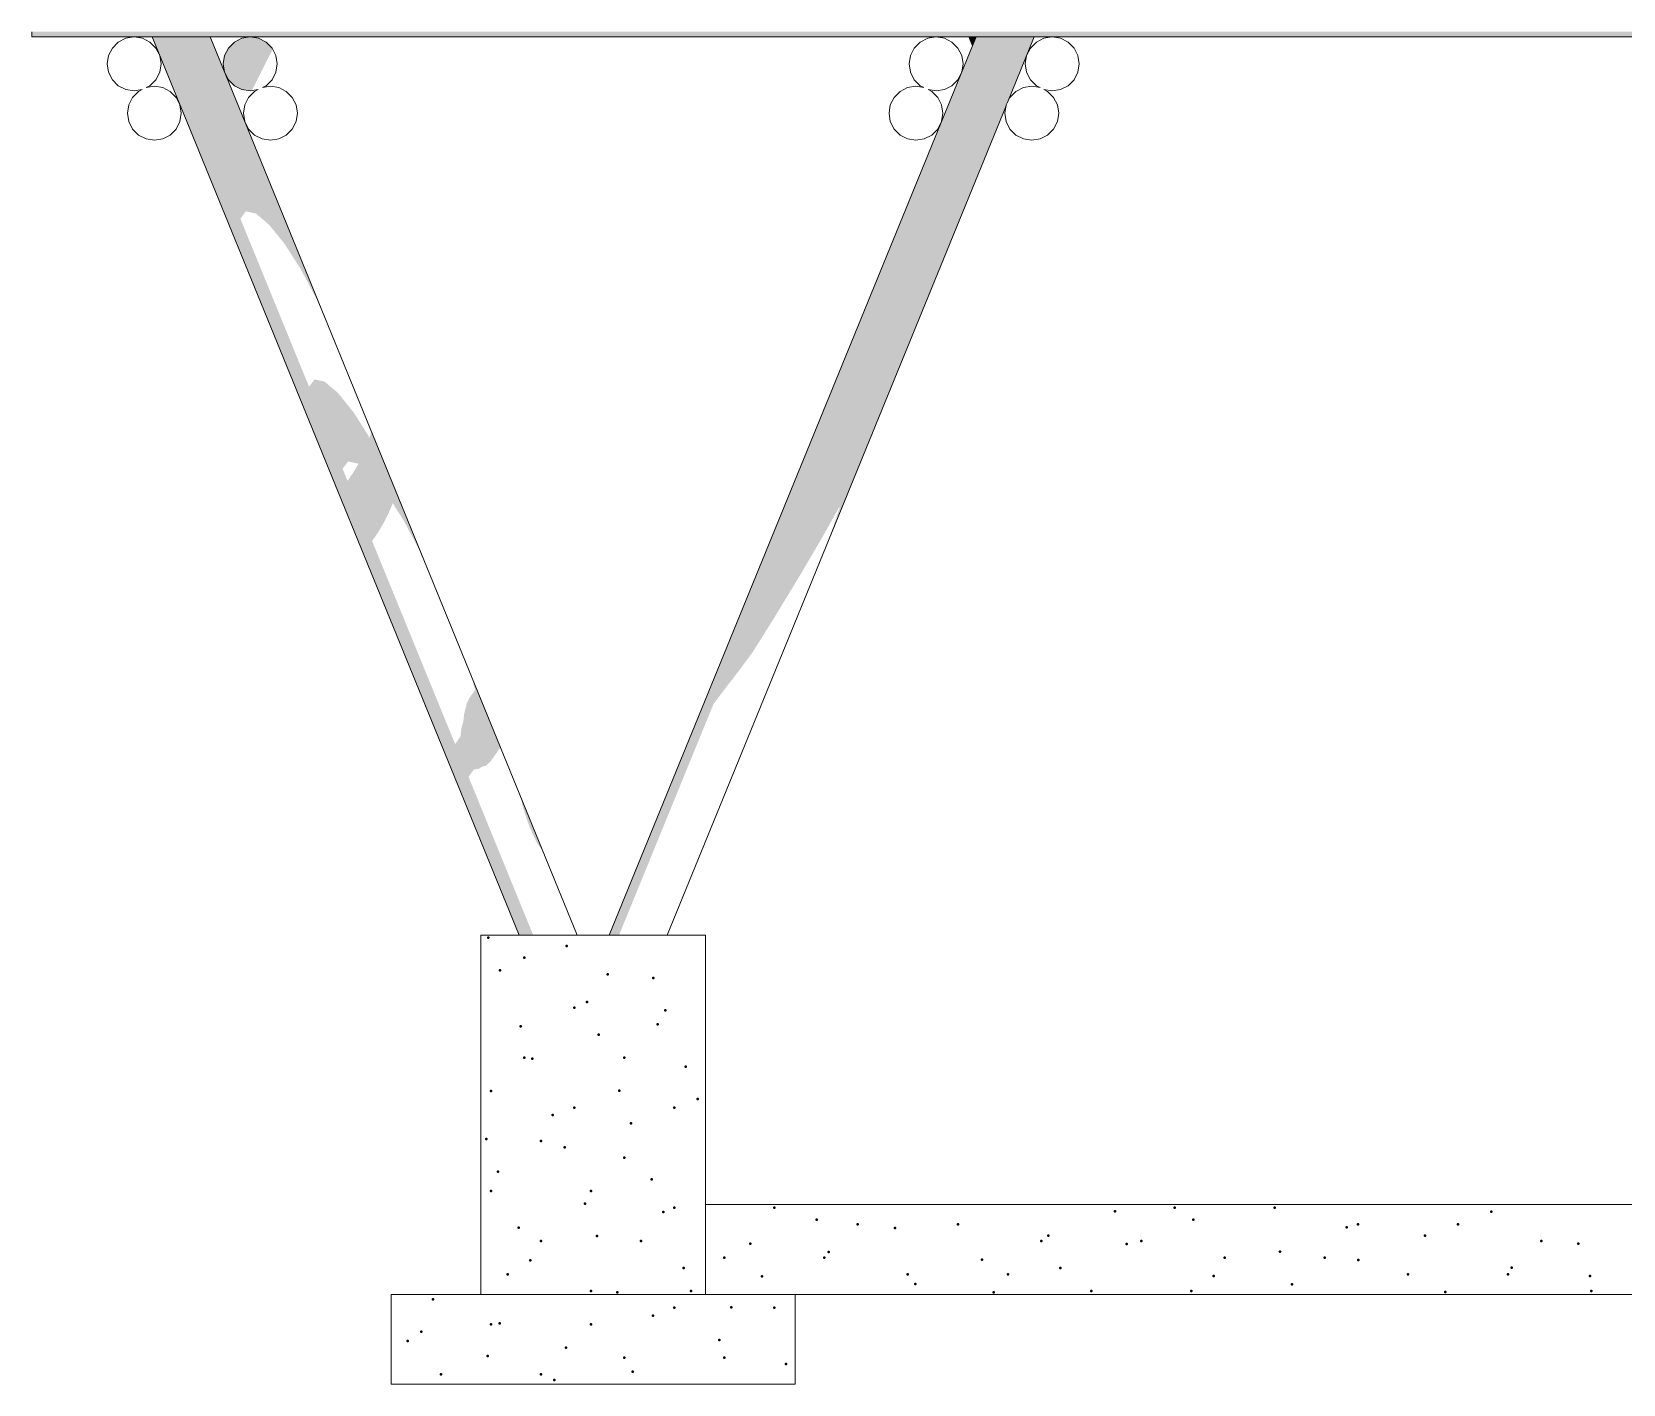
# Model space of a CAD drawing. Header units: millimetres. Extents: x -71878 to 121433, y -67383 to 83273.
# Drawn here: x 68297 to 71840, y -51575 to -48564 of the extents above; entities that cross this region are included whole.
import ezdxf

# ---------------------------------------------------------------- set-up
doc = ezdxf.new("R2010")
doc.units = ezdxf.units.MM
doc.header["$MEASUREMENT"] = 0
for name, color, linetype, lineweight in [('COLUMNAS_Pluma_Nº__1', 7, 'Continuous', 0), ('Losas_Pluma_Nº__1', 7, 'Continuous', 0), ('VIGAS DE CIMENTACION_Pluma_Nº__21', 7, 'Continuous', 5), ('Vigas_Pluma_Nº__21', 7, 'Continuous', 5)]:
    doc.layers.add(name, color=color, linetype=linetype, lineweight=lineweight)
for name, color, linetype, lineweight, true_color in [('COLUMNAS_Pluma_Nº__102', 7, 'Continuous', 40, 0x323232), ('COLUMNAS_Pluma_Nº__3', 7, 'Continuous', 0, 0x646464), ('Losas_Pluma_Nº__102', 7, 'Continuous', 40, 0x323232), ('VIGAS DE CIMENTACION_Pluma_Nº__102', 7, 'Continuous', 40, 0x323232), ('Vigas_Pluma_Nº__3', 7, 'Continuous', 0, 0x646464)]:
    doc.layers.add(name, color=color, linetype=linetype, lineweight=lineweight, true_color=true_color)

msp = doc.modelspace()

# ---------------------------------------------------------------- hatches: boundary and pattern name
at = {"layer": 'COLUMNAS_Pluma_Nº__3', "linetype": 'Continuous', "lineweight": 0, "true_color": 0x191919}
for points in [[(68564.621, -48575.379), (68626.024, -48725.647), (68626.563, -48726.703), (68626.63, -48727.129), (69381.874, -50575.379), (69386.725, -50575.379), (68569.472, -48575.379)], [(68580.17, -48575.379), (68569.472, -48575.379), (69386.725, -50575.379), (69397.423, -50575.379)], [(68595.669, -48575.379), (68580.17, -48575.379), (69397.423, -50575.379), (69412.922, -50575.379)], [(68614.45, -48575.379), (68595.669, -48575.379), (68761.026, -48980.044), (68773.132, -48963.719)], [(68614.45, -48575.379), (68773.135, -48963.716), (68795.317, -48968.506), (68634.675, -48575.379)], [(68654.365, -48575.379), (68634.675, -48575.379), (68795.317, -48968.506), (68825.403, -48993.945)], [(68654.365, -48575.379), (68825.403, -48993.945), (68860.445, -49037.543), (68671.593, -48575.379)], [(68684.671, -48575.379), (68671.593, -48575.379), (68860.445, -49037.543), (68897.015, -49095.033)], [(68692.32, -48575.379), (68684.671, -48575.379), (68897.015, -49095.033), (68931.533, -49160.787)], [(68693.79, -48575.379), (68692.32, -48575.379), (68931.533, -49160.787), (68960.619, -49228.368), (68712.286, -48620.641), (68712.228, -48620.722), (68708.43, -48611.897), (68708.156, -48610.535)], [(70399.127, -48575.379), (69581.874, -50575.379), (69583.345, -50575.379), (70400.598, -48575.379)], [(69583.345, -50575.379), (69590.993, -50575.379), (70408.246, -48575.379), (70400.598, -48575.379)], [(69590.993, -50575.379), (69604.072, -50575.379), (70421.325, -48575.379), (70408.246, -48575.379)], [(70421.325, -48575.379), (69814.419, -50060.611), (69851.852, -50011.164), (70438.552, -48575.379)], [(69851.852, -50011.164), (69856.322, -50006.055), (69894.614, -49954.702), (70458.242, -48575.379), (70438.552, -48575.379)], [(70458.242, -48575.379), (69894.614, -49954.702), (69900.61, -49946.911), (69950.837, -49866.608), (70478.467, -48575.379)], [(69950.837, -49866.608), (70008.448, -49771.583), (70497.249, -48575.379), (70478.467, -48575.379)], [(70008.448, -49771.583), (70059.692, -49684.105), (70512.747, -48575.379), (70497.249, -48575.379)], [(70059.692, -49684.105), (70095.697, -49619.641), (70094.682, -49624.659), (70523.445, -48575.379), (70512.747, -48575.379)], [(70094.682, -49624.659), (70073.874, -49687.452), (70465.562, -48728.903), (70465.911, -48726.703), (70468.691, -48721.247), (70528.296, -48575.379), (70523.445, -48575.379)], [(70382.828, -48575.379), (70390.977, -48595.322), (70391.713, -48593.523), (70384.299, -48575.379)], [(70384.299, -48575.379), (70391.713, -48593.522), (70395.537, -48584.163), (70391.948, -48575.379)], [(70399.127, -48575.379), (70391.948, -48575.379), (70395.537, -48584.163)], [(68926.036, -49337.901), (68913.928, -49354.229), (68988.592, -49536.952), (69000.704, -49520.62)], [(68948.219, -49342.691), (68926.037, -49337.901), (69000.702, -49520.623), (69022.884, -49525.413)], [(68978.305, -49368.13), (68948.219, -49342.691), (69022.884, -49525.413), (69023.789, -49526.178), (69023.458, -49526.817), (69078.221, -49660.835), (69089.229, -49639.587)], [(69013.347, -49411.728), (68978.305, -49368.13), (69089.229, -49639.587), (69098.131, -49619.212)], [(69049.171, -49468.046), (69013.347, -49411.728), (69098.131, -49619.212), (69100.087, -49613.432), (69124.582, -49651.94), (69049.292, -49467.689)], [(69051.66, -49454.765), (69049.292, -49467.689), (69124.582, -49651.94), (69159.1, -49717.694)], [(69051.66, -49454.765), (69159.1, -49717.694), (69188.186, -49785.275), (69113.521, -49602.553), (69105.4, -49583.683), (69105.003, -49581.708), (69050.239, -49447.689)], [(69011.422, -49546.859), (69066.186, -49680.878), (69078.221, -49660.835), (69023.458, -49526.817)], [(69011.425, -49546.856), (68999.54, -49563.73), (69054.304, -49697.749), (69066.187, -49680.877)], [(69275.135, -49999.615), (69278.392, -50009.398), (69279.21, -50011.631), (69339.227, -50158.506), (69340.159, -50157.188), (69274.551, -49996.63)], [(69283.506, -50029.478), (69280.558, -50033.648), (69334.38, -50165.361), (69339.227, -50158.506), (69279.21, -50011.631), (69282.538, -50026.228)], [(69264.361, -50061.228), (69263.607, -50066.328), (69314.711, -50191.391), (69317.268, -50189.561), (69326.091, -50177.083), (69272.27, -50045.369), (69269.912, -50048.704)], [(69280.558, -50033.648), (69272.27, -50045.369), (69326.091, -50177.083), (69334.38, -50165.361)], [(69263.607, -50066.328), (69259.057, -50083.117), (69257.428, -50099.392), (69298.692, -50200.376), (69306.937, -50198.674), (69314.711, -50191.391)], [(69298.692, -50200.376), (69257.428, -50099.392), (69253.36, -50113.868), (69250.932, -50132.992), (69280.99, -50206.551), (69291.666, -50205.137)], [(69280.991, -50206.549), (69250.931, -50132.993), (69239.204, -50150.26), (69268.946, -50223.041)], [(69381.61, -50260.136), (69384.867, -50269.918), (69385.857, -50272.62), (69431.365, -50383.986), (69432.348, -50386.039), (69434.243, -50388.857), (69434.612, -50388.335), (69381.045, -50257.243)], [(69431.365, -50383.986), (69385.857, -50272.62), (69389.062, -50286.679), (69395.094, -50306.927), (69402.655, -50328.281), (69411.005, -50348.649), (69419.326, -50366.038), (69426.804, -50378.747)]]:
    msp.add_hatch(color=250, dxfattribs=at).paths.add_polyline_path(points)
at = {"layer": 'Vigas_Pluma_Nº__3', "linetype": 'Continuous', "lineweight": 0, "true_color": 0x191919}
for points in [[(81617.322, -48563.92), (68296.715, -48563.92), (68296.715, -48572.442), (81617.322, -48572.442)], [(68296.715, -48572.442), (68296.715, -48575.379), (81617.322, -48575.379), (81617.322, -48572.442)], [(68725.884, -48616.838), (68722.948, -48635.379), (68725.884, -48653.92), (68734.407, -48670.646), (68747.681, -48683.92), (68764.407, -48692.442), (68782.948, -48695.379), (68785.441, -48694.984), (68787.674, -48692.413), (68832.838, -48602.76), (68831.489, -48600.112), (68818.215, -48586.838), (68801.489, -48578.315), (68782.948, -48575.379), (68764.407, -48578.315), (68747.681, -48586.838), (68734.407, -48600.112)]]:
    msp.add_hatch(color=250, dxfattribs=at).paths.add_polyline_path(points)

# ---------------------------------------------------------------- linework, layer by layer
at = {"layer": 'COLUMNAS_Pluma_Nº__1', "linetype": 'Continuous'}
for p, q in [((68626.024, -48725.647), (68564.621, -48575.379)), ((69511.043, -50575.379), (68693.79, -48575.379)), ((69581.874, -50575.379), (70399.127, -48575.379)), ((70390.977, -48595.322), (70382.828, -48575.379)), ((70468.691, -48721.248), (70528.296, -48575.379)), ((69381.874, -50575.379), (68626.63, -48727.129)), ((69711.043, -50575.379), (70465.562, -48728.903)), ((69296.459, -50575.379), (69296.459, -51375.379)), ((69796.459, -50575.379), (69296.459, -50575.379)), ((69796.459, -50575.379), (69796.459, -51375.379))]:
    msp.add_line(p, q, dxfattribs=at)
at = {"layer": 'COLUMNAS_Pluma_Nº__102', "linetype": 'Continuous'}
for p in [(69312.866, -50581.144), (69393.147, -50625.379), (69487.203, -50599.632), (69339.202, -50653.5), (69578.762, -50662.502), (69680.693, -50670.743), (69532.692, -50724.611), (69504.516, -50736.748), (69707.029, -50743.099), (69384.69, -50778.479), (69559.027, -50796.967), (69690.132, -50773.871), (69393.147, -50848.117), (69411.026, -50850.836), (69615.885, -50848.117), (69752.518, -50868.078), (69318.901, -50922.364), (69604.516, -50921.946), (69778.853, -50940.435), (69456.515, -50975.815), (69504.516, -50959.487), (69727.255, -50959.487), (69630.852, -50994.303), (69308.513, -51029.683), (69430.27, -51033.733), (69482.85, -51048.171), (69615.885, -51070.856), (69334.848, -51102.039), (69676.34, -51119.282), (69318.901, -51145.102), (69541.639, -51145.102), (69528.339, -51173.15), (69702.676, -51191.638), (69727.255, -51182.225), (69380.337, -51227.018), (69430.27, -51256.472), (69554.674, -51245.506), (69653.009, -51256.472), (69406.673, -51299.375), (69356.024, -51330.718), (69748.165, -51316.617), (69541.639, -51367.841), (69600.163, -51370.486), (69764.378, -51367.841)]:
    msp.add_point(p, dxfattribs=at)
at = {"layer": 'Losas_Pluma_Nº__1', "linetype": 'Continuous'}
for p, q in [((69096.459, -51375.379), (69096.459, -51575.379)), ((69996.459, -51375.379), (69096.459, -51375.379)), ((69996.459, -51375.379), (69996.459, -51575.379)), ((69996.459, -51575.379), (69096.459, -51575.379))]:
    msp.add_line(p, q, dxfattribs=at)
at = {"layer": 'Losas_Pluma_Nº__102', "linetype": 'Continuous'}
for p in [(69190.072, -51386.248), (69727.255, -51404.964), (69853.903, -51404.386), (69949.993, -51404.964), (69318.901, -51442.087), (69338.074, -51440.117), (69541.639, -51442.087), (69679.566, -51422.874), (69163.737, -51458.605), (69827.567, -51476.742), (69133.285, -51479.21), (69311.738, -51512.473), (69486.076, -51493.985), (69615.885, -51516.333), (69634.077, -51547.853), (69838.624, -51516.333), (69975.569, -51530.61), (69207.531, -51553.456), (69430.27, -51553.456), (69459.74, -51566.341)]:
    msp.add_point(p, dxfattribs=at)
at = {"layer": 'VIGAS DE CIMENTACION_Pluma_Nº__102', "linetype": 'Continuous'}
for p in [(69949.993, -51182.225), (70707.998, -51190.744), (70840.948, -51182.225), (71063.687, -51182.225), (71546.166, -51191.095), (70044.168, -51208.881), (70135.609, -51219.349), (70218.505, -51227.369), (70358.348, -51219.349), (70882.335, -51209.232), (71223.827, -51226.475), (71249.302, -51219.349), (71472.041, -51219.349), (69896.166, -51262.749), (70543.963, -51256.472), (70559.997, -51244.612), (70734.334, -51263.1), (70766.702, -51256.472), (71398.164, -51244.963), (71657.656, -51256.472), (71739.656, -51262.206), (69838.624, -51293.595), (70061.363, -51293.595), (70070.503, -51281.237), (70411.995, -51298.48), (70952.317, -51293.595), (71075.826, -51280.343), (71175.056, -51293.595), (71250.163, -51298.831), (69922.502, -51335.106), (70246.978, -51330.718), (70469.717, -51330.718), (70586.332, -51316.968), (70927.824, -51334.211), (71360.671, -51330.718), (71583.41, -51330.718), (71591.655, -51316.074), (71765.992, -51334.562), (70263.994, -51352.348), (70438.331, -51370.836), (70655.332, -51367.841), (70878.071, -51367.841), (71102.161, -51352.699), (71443.653, -51369.942), (71769.026, -51367.841)]:
    msp.add_point(p, dxfattribs=at)
at = {"layer": 'VIGAS DE CIMENTACION_Pluma_Nº__21', "linetype": 'Continuous'}
for p, q in [((74689.48, -51175.379), (69796.459, -51175.379)), ((74491.632, -51375.379), (69996.459, -51375.379))]:
    msp.add_line(p, q, dxfattribs=at)
at = {"layer": 'Vigas_Pluma_Nº__21', "linetype": 'Continuous'}
for p, q in [((68296.715, -48563.92), (68296.715, -48572.442)), ((68296.715, -48572.442), (68296.715, -48575.379)), ((68296.715, -48575.379), (81617.322, -48575.379)), ((68475.958, -48600.112), (68467.435, -48616.838)), ((68489.232, -48586.838), (68475.958, -48600.112)), ((68505.958, -48578.315), (68489.232, -48586.838)), ((68524.499, -48575.379), (68505.958, -48578.315)), ((68543.04, -48578.315), (68524.499, -48575.379)), ((68559.766, -48586.838), (68543.04, -48578.315)), ((68573.04, -48600.112), (68559.766, -48586.838)), ((68581.562, -48616.838), (68573.04, -48600.112)), ((68734.407, -48600.112), (68725.884, -48616.838)), ((68747.681, -48586.838), (68734.407, -48600.112)), ((68764.407, -48578.315), (68747.681, -48586.838)), ((68782.948, -48575.379), (68764.407, -48578.315)), ((68801.489, -48578.315), (68782.948, -48575.379)), ((68818.215, -48586.838), (68801.489, -48578.315)), ((68831.489, -48600.112), (68818.215, -48586.838)), ((68840.011, -48616.838), (68831.489, -48600.112)), ((70261.428, -48600.112), (70252.906, -48616.838)), ((70274.702, -48586.838), (70261.428, -48600.112)), ((70291.428, -48578.315), (70274.702, -48586.838)), ((70309.969, -48575.379), (70291.428, -48578.315)), ((70328.511, -48578.315), (70309.969, -48575.379)), ((70345.237, -48586.838), (70328.511, -48578.315)), ((70358.511, -48600.112), (70345.237, -48586.838)), ((70367.033, -48616.838), (70358.511, -48600.112)), ((70519.878, -48600.112), (70511.355, -48616.838)), ((70533.151, -48586.838), (70519.878, -48600.112)), ((70549.878, -48578.315), (70533.151, -48586.838)), ((70568.419, -48575.379), (70549.878, -48578.315)), ((70586.96, -48578.315), (70568.419, -48575.379)), ((70603.686, -48586.838), (70586.96, -48578.315)), ((70616.96, -48600.112), (70603.686, -48586.838)), ((70625.482, -48616.838), (70616.96, -48600.112)), ((68467.435, -48616.838), (68464.499, -48635.379)), ((68464.499, -48635.379), (68467.435, -48653.92)), ((68584.499, -48635.379), (68581.562, -48616.838)), ((68581.562, -48653.92), (68584.499, -48635.379)), ((68725.884, -48616.838), (68722.948, -48635.379)), ((68722.948, -48635.379), (68725.884, -48653.92)), ((68842.948, -48635.379), (68840.011, -48616.838)), ((68840.011, -48653.92), (68842.948, -48635.379)), ((70252.906, -48616.838), (70249.969, -48635.379)), ((70249.969, -48635.379), (70252.906, -48653.92)), ((70369.969, -48635.379), (70367.033, -48616.838)), ((70367.033, -48653.92), (70369.969, -48635.379)), ((70511.355, -48616.838), (70508.419, -48635.379)), ((70508.419, -48635.379), (70511.355, -48653.92)), ((70628.419, -48635.379), (70625.482, -48616.838)), ((70625.482, -48653.92), (70628.419, -48635.379)), ((68467.435, -48653.92), (68475.958, -48670.646)), ((68475.958, -48670.646), (68489.232, -48683.92)), ((68559.766, -48683.92), (68573.04, -48670.646)), ((68573.04, -48670.646), (68581.562, -48653.92)), ((68725.884, -48653.92), (68734.407, -48670.646)), ((68734.407, -48670.646), (68747.681, -48683.92)), ((68818.215, -48683.92), (68831.489, -48670.646)), ((68831.489, -48670.646), (68840.011, -48653.92)), ((70252.906, -48653.92), (70261.428, -48670.646)), ((70261.428, -48670.646), (70274.702, -48683.92)), ((70345.237, -48683.92), (70358.511, -48670.646)), ((70358.511, -48670.646), (70367.033, -48653.92)), ((70511.355, -48653.92), (70519.878, -48670.646)), ((70519.878, -48670.646), (70533.151, -48683.92)), ((70603.686, -48683.92), (70616.96, -48670.646)), ((70616.96, -48670.646), (70625.482, -48653.92)), ((68489.232, -48683.92), (68505.958, -48692.442)), ((68505.958, -48692.442), (68524.499, -48695.379)), ((68512.436, -48726.703), (68520.958, -48709.977)), ((68520.958, -48709.977), (68534.232, -48696.703)), ((68524.499, -48695.379), (68542.395, -48692.544)), ((68534.232, -48696.703), (68542.395, -48692.544)), ((68551.603, -48688.079), (68559.766, -48683.92)), ((68551.603, -48688.079), (68569.499, -48685.244)), ((68569.499, -48685.244), (68588.04, -48688.181)), ((68588.04, -48688.181), (68604.766, -48696.703)), ((68604.766, -48696.703), (68618.04, -48709.977)), ((68618.04, -48709.977), (68626.563, -48726.703)), ((68747.681, -48683.92), (68764.407, -48692.442)), ((68764.407, -48692.442), (68782.948, -48695.379)), ((68770.778, -48726.703), (68779.301, -48709.977)), ((68779.301, -48709.977), (68792.575, -48696.703)), ((68782.948, -48695.379), (68800.689, -48692.569)), ((68792.575, -48696.703), (68800.689, -48692.569)), ((68810.1, -48688.054), (68818.215, -48683.92)), ((68810.1, -48688.054), (68827.842, -48685.244)), ((68827.842, -48685.244), (68846.383, -48688.181)), ((68846.383, -48688.181), (68863.109, -48696.703)), ((68863.109, -48696.703), (68876.383, -48709.977)), ((68876.383, -48709.977), (68884.905, -48726.703)), ((70208.012, -48726.703), (70216.534, -48709.977)), ((70216.534, -48709.977), (70229.808, -48696.703)), ((70229.808, -48696.703), (70246.534, -48688.181)), ((70246.534, -48688.181), (70265.075, -48685.244)), ((70265.075, -48685.244), (70282.817, -48688.054)), ((70274.702, -48683.92), (70282.817, -48688.054)), ((70292.228, -48692.569), (70309.969, -48695.379)), ((70292.228, -48692.569), (70300.343, -48696.703)), ((70300.343, -48696.703), (70313.617, -48709.977)), ((70309.969, -48695.379), (70328.511, -48692.442)), ((70313.617, -48709.977), (70322.139, -48726.703)), ((70328.511, -48692.442), (70345.237, -48683.92)), ((70465.911, -48726.703), (70474.433, -48709.977)), ((70474.433, -48709.977), (70487.707, -48696.703)), ((70487.707, -48696.703), (70504.433, -48688.181)), ((70504.433, -48688.181), (70522.974, -48685.244)), ((70522.974, -48685.244), (70541.515, -48688.181)), ((70533.151, -48683.92), (70541.515, -48688.181)), ((70549.878, -48692.442), (70568.419, -48695.379)), ((70549.878, -48692.442), (70558.241, -48696.703)), ((70558.241, -48696.703), (70571.515, -48709.977)), ((70568.419, -48695.379), (70586.96, -48692.442)), ((70571.515, -48709.977), (70580.037, -48726.703)), ((70586.96, -48692.442), (70603.686, -48683.92)), ((68509.499, -48745.244), (68512.436, -48726.703)), ((68512.436, -48763.785), (68509.499, -48745.244)), ((68626.563, -48726.703), (68629.499, -48745.244)), ((68629.499, -48745.244), (68626.563, -48763.785)), ((68767.842, -48745.244), (68770.778, -48726.703)), ((68770.778, -48763.785), (68767.842, -48745.244)), ((68884.905, -48726.703), (68887.842, -48745.244)), ((68887.842, -48745.244), (68884.905, -48763.785)), ((70205.075, -48745.244), (70208.012, -48726.703)), ((70208.012, -48763.785), (70205.075, -48745.244)), ((70322.139, -48726.703), (70325.075, -48745.244)), ((70325.075, -48745.244), (70322.139, -48763.785)), ((70462.974, -48745.244), (70465.911, -48726.703)), ((70465.911, -48763.785), (70462.974, -48745.244)), ((70580.037, -48726.703), (70582.974, -48745.244)), ((70582.974, -48745.244), (70580.037, -48763.785)), ((68520.958, -48780.512), (68512.436, -48763.785)), ((68534.232, -48793.785), (68520.958, -48780.512)), ((68618.04, -48780.512), (68604.766, -48793.785)), ((68626.563, -48763.785), (68618.04, -48780.512)), ((68779.301, -48780.512), (68770.778, -48763.785)), ((68792.575, -48793.785), (68779.301, -48780.512)), ((68876.383, -48780.512), (68863.109, -48793.785)), ((68884.905, -48763.785), (68876.383, -48780.512)), ((70216.534, -48780.512), (70208.012, -48763.785)), ((70229.808, -48793.785), (70216.534, -48780.512)), ((70313.617, -48780.512), (70300.343, -48793.785)), ((70322.139, -48763.785), (70313.617, -48780.512)), ((70474.433, -48780.512), (70465.911, -48763.785)), ((70487.707, -48793.785), (70474.433, -48780.512)), ((70571.515, -48780.512), (70558.241, -48793.785)), ((70580.037, -48763.785), (70571.515, -48780.512)), ((68550.958, -48802.308), (68534.232, -48793.785)), ((68569.499, -48805.244), (68550.958, -48802.308)), ((68588.04, -48802.308), (68569.499, -48805.244)), ((68604.766, -48793.785), (68588.04, -48802.308)), ((68809.301, -48802.308), (68792.575, -48793.785)), ((68827.842, -48805.244), (68809.301, -48802.308)), ((68846.383, -48802.308), (68827.842, -48805.244)), ((68863.109, -48793.785), (68846.383, -48802.308)), ((70246.534, -48802.308), (70229.808, -48793.785)), ((70265.075, -48805.244), (70246.534, -48802.308)), ((70283.617, -48802.308), (70265.075, -48805.244)), ((70300.343, -48793.785), (70283.617, -48802.308)), ((70504.433, -48802.308), (70487.707, -48793.785)), ((70522.974, -48805.244), (70504.433, -48802.308)), ((70541.515, -48802.308), (70522.974, -48805.244)), ((70558.241, -48793.785), (70541.515, -48802.308))]:
    msp.add_line(p, q, dxfattribs=at)

doc.saveas('drawing.dxf')
